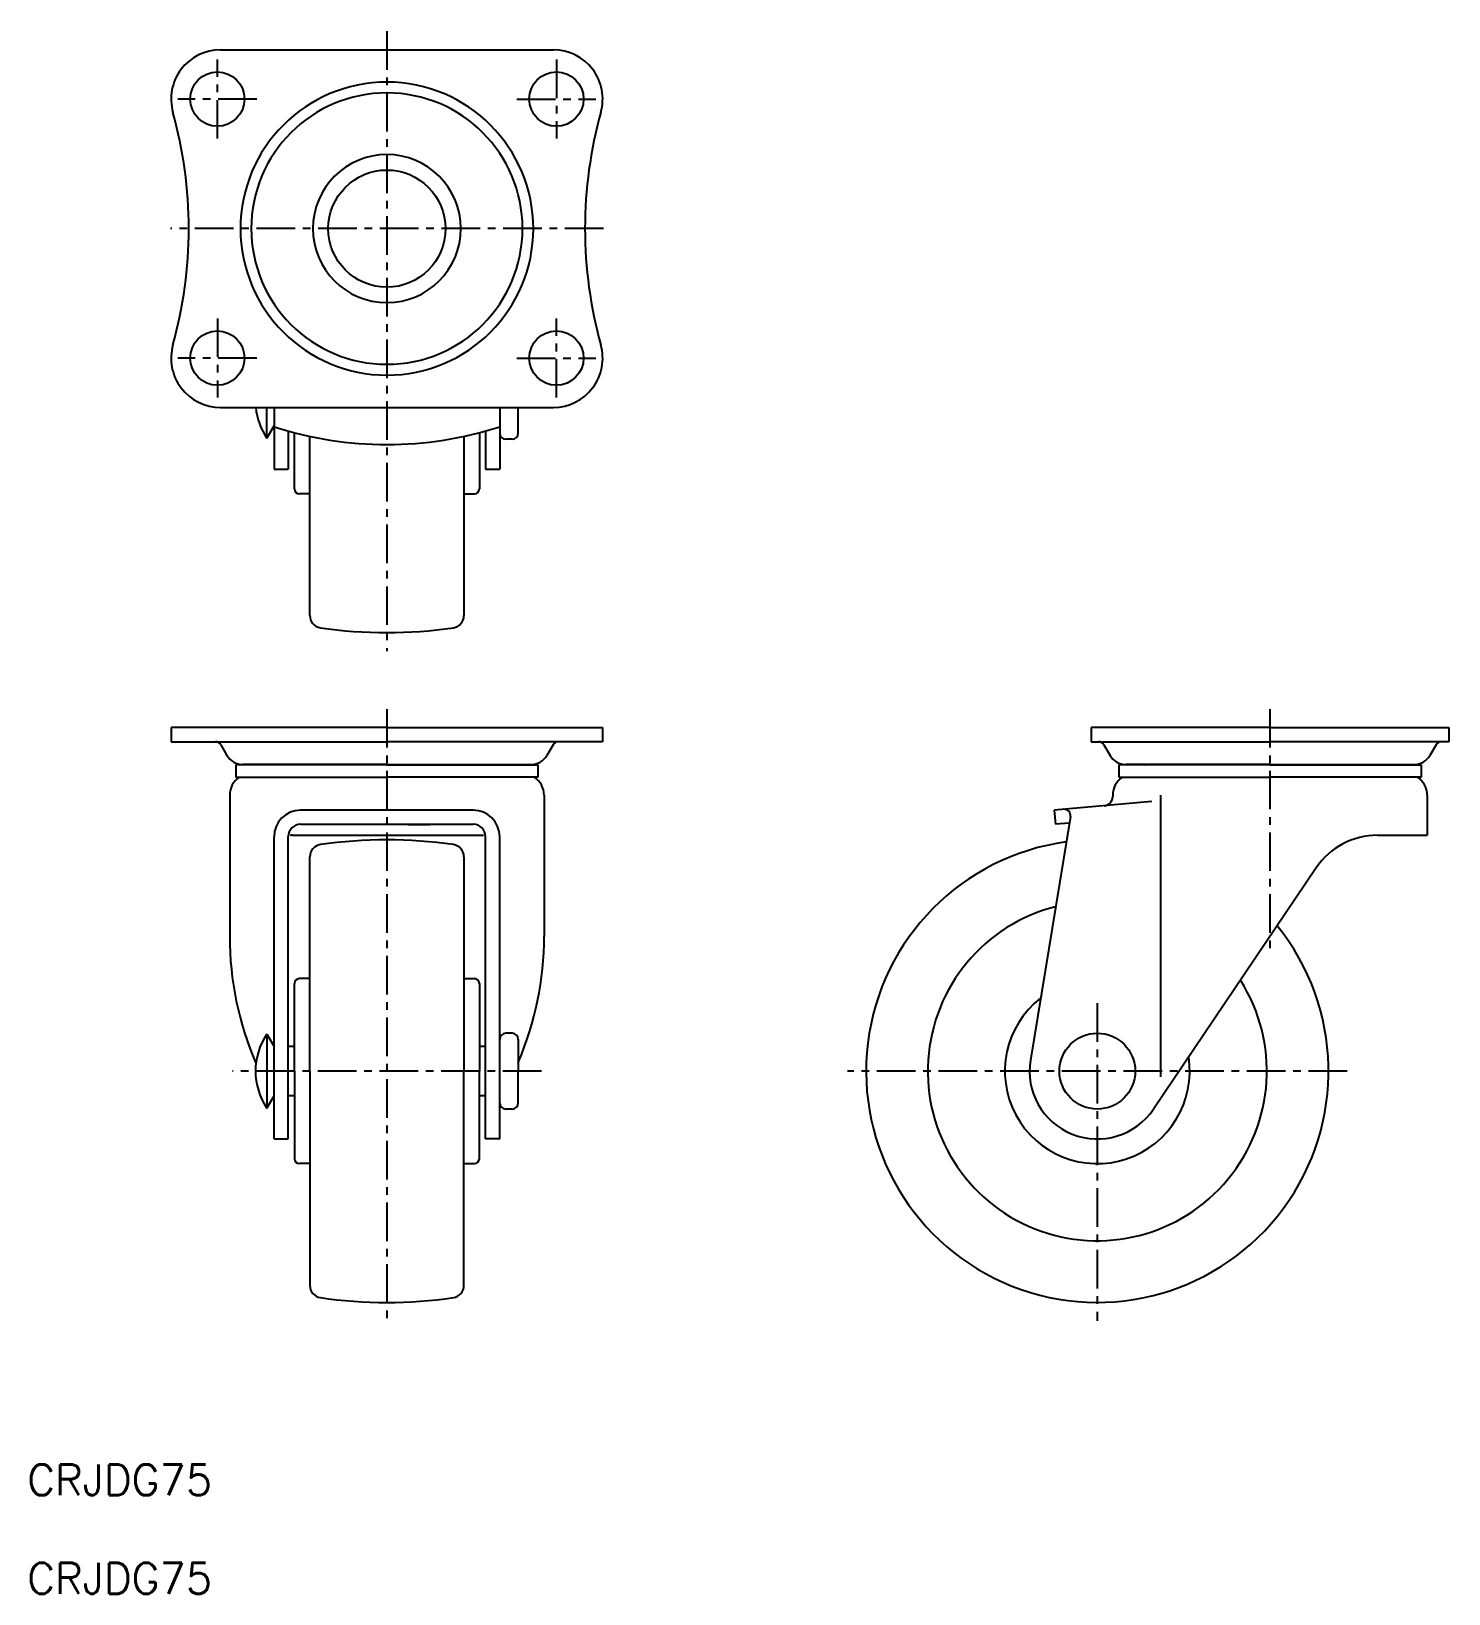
# Model space of a CAD drawing. Extents: x -6 to 224, y -10 to 243.
import ezdxf

# ---------------------------------------------------------------- set-up
doc = ezdxf.new("R2010")
doc.units = 0
doc.header["$LTSCALE"] = 5
doc.linetypes.add('CENTER', pattern=[2, 1.25, -0.25, 0.25, -0.25])
doc.layers.get('0').update_dxf_attribs({"linetype": 'CONTINUOUS'})
doc.layers.add('CENTER', color=1, linetype='CENTER')
doc.styles.get("Standard").update_dxf_attribs({"font": 'txt.shx'})

msp = doc.modelspace()

# ---------------------------------------------------------------- linework, layer by layer
at = {"color": 7, "linetype": 'CONTINUOUS'}
for p, q in [((24.942576, 239.983358), (78.942576, 239.983358)), ((24.942576, 181.983358), (78.942576, 181.983358)), ((32.487875, 176.983358), (32.487875, 181.983358)), ((33.642576, 181.983358), (33.642576, 171.983358)), ((70.242576, 181.983358), (70.242576, 171.983358)), ((73.242576, 177.833358), (73.242576, 181.983358)), ((32.487875, 176.983358), (33.642576, 178.983358)), ((35.942576, 178.156029), (35.942576, 171.983358)), ((36.942576, 168.783358), (36.942576, 177.888608)), ((66.942576, 177.888608), (66.942576, 168.783358)), ((67.942576, 178.156029), (67.942576, 171.983358)), ((39.442576, 148.242442), (39.442576, 177.299885)), ((64.442576, 177.299885), (64.442576, 148.242442)), ((72.242576, 176.833358), (71.242576, 176.833358)), ((33.642576, 171.983358), (35.942576, 171.983358)), ((67.942576, 171.983358), (70.242576, 171.983358)), ((39.442576, 167.983358), (37.742576, 167.983358)), ((64.442576, 167.983358), (66.142576, 167.983358)), ((16.950749, 130.080479), (16.950749, 127.780479)), ((51.942576, 130.080479), (16.950749, 130.080479)), ((51.942576, 130.080479), (86.934402, 130.080479)), ((86.934402, 130.080479), (86.934402, 127.780479)), ((166.164696, 130.080479), (166.164696, 127.780479)), ((195.164696, 130.080479), (166.164696, 130.080479)), ((195.164696, 130.080479), (224.164696, 130.080479)), ((224.164696, 130.080479), (224.164696, 127.780479)), ((16.950749, 127.780479), (51.942576, 127.780479)), ((24.982697, 127.288237), (26.002943, 125.557208)), ((86.934402, 127.780479), (51.942576, 127.780479)), ((78.902454, 127.288237), (77.882208, 125.557208)), ((166.164696, 127.780479), (195.164696, 127.780479)), ((168.204817, 127.288237), (169.225063, 125.557208)), ((224.164696, 127.780479), (195.164696, 127.780479)), ((222.124574, 127.288237), (221.104328, 125.557208)), ((27.442576, 124.037784), (27.442576, 122.037784)), ((51.942576, 124.037784), (27.442576, 124.037784)), ((27.442576, 122.037784), (51.942576, 122.037784)), ((51.942576, 124.080479), (28.587444, 124.080479)), ((51.942576, 124.080479), (75.297707, 124.080479)), ((51.942576, 124.037784), (76.442576, 124.037784)), ((76.442576, 122.037784), (51.942576, 122.037784)), ((76.442576, 124.037784), (76.442576, 122.037784)), ((195.164696, 124.037784), (170.664696, 124.037784)), ((170.664696, 124.037784), (170.664696, 122.037784)), ((170.664696, 122.037784), (195.164696, 122.037784)), ((195.164696, 124.080479), (171.809564, 124.080479)), ((195.164696, 124.080479), (218.519827, 124.080479)), ((195.164696, 124.037784), (219.664696, 124.037784)), ((219.664696, 122.037784), (195.164696, 122.037784)), ((219.664696, 124.037784), (219.664696, 122.037784)), ((26.442576, 119.122479), (26.442576, 96.222978)), ((77.442576, 119.122479), (77.442576, 96.222978)), ((169.664696, 119.122479), (169.664696, 118.896976)), ((177.406317, 119.122479), (177.406317, 73.471683)), ((220.664696, 119.122479), (220.664696, 112.622479)), ((65.942576, 116.691337), (37.942576, 116.691337)), ((175.981109, 118.075094), (160.164696, 116.691337)), ((160.164696, 116.691337), (160.365154, 114.400089)), ((37.942576, 114.400089), (65.942576, 114.400089)), ((45.01075, 114.400089), (44.992571, 114.362479)), ((48.478474, 114.362479), (44.992571, 114.362479)), ((46.735523, 114.362479), (46.765442, 114.400089)), ((48.478474, 114.362479), (48.521902, 114.400089)), ((50.164401, 114.400089), (50.199624, 114.362479)), ((53.685527, 114.362479), (50.199624, 114.362479)), ((53.72075, 114.400089), (53.685527, 114.362479)), ((55.406677, 114.362479), (55.363249, 114.400089)), ((55.406677, 114.362479), (58.89258, 114.362479)), ((57.149629, 114.362479), (57.119709, 114.400089)), ((58.874402, 114.400089), (58.89258, 114.362479)), ((162.814311, 115.670548), (156.310818, 76.169472)), ((162.637879, 114.598927), (160.365154, 114.400089)), ((33.642576, 63.382479), (33.642576, 112.391337)), ((35.942576, 63.382479), (35.942576, 112.400089)), ((36.642576, 112.622479), (67.242576, 112.622479)), ((67.942576, 63.382479), (67.942576, 112.400089)), ((70.242576, 63.382479), (70.242576, 112.391337)), ((212.606812, 112.622479), (220.664696, 112.622479)), ((39.442576, 74.382479), (39.442576, 109.123396)), ((64.442576, 109.123396), (64.442576, 74.382479)), ((202.658361, 107.332794), (176.284109, 68.231358)), ((39.442576, 89.382479), (37.742576, 89.382479)), ((64.442576, 89.382479), (66.142576, 89.382479)), ((36.942576, 74.382479), (36.942576, 88.582479)), ((66.942576, 88.582479), (66.942576, 74.382479)), ((32.487875, 80.382479), (32.487875, 68.382479)), ((32.487875, 80.382479), (33.642576, 78.382479)), ((72.242576, 80.532479), (71.242576, 80.532479)), ((73.242576, 79.532479), (73.242576, 74.382479)), ((36.942576, 78.382479), (35.942576, 78.382479)), ((67.942576, 78.382479), (66.942576, 78.382479)), ((36.942576, 74.382479), (36.942576, 60.182479)), ((39.442576, 74.382479), (39.442576, 39.641563)), ((64.442576, 39.641563), (64.442576, 74.382479)), ((66.942576, 60.182479), (66.942576, 74.382479)), ((73.242576, 69.232479), (73.242576, 74.382479)), ((32.487875, 68.382479), (33.642576, 70.382479)), ((36.942576, 70.382479), (35.942576, 70.382479)), ((67.942576, 70.382479), (66.942576, 70.382479)), ((72.242576, 68.232479), (71.242576, 68.232479)), ((33.642576, 63.382479), (35.942576, 63.382479)), ((70.242576, 63.382479), (67.942576, 63.382479)), ((39.442576, 59.382479), (37.742576, 59.382479)), ((64.442576, 59.382479), (66.142576, 59.382479))]:
    msp.add_line(p, q, dxfattribs=at)
for points in [[(36.6426, 112.622, 0), (36.64, 112.622, 0), (36.6373, 112.622, 0), (36.6347, 112.622, 0), (36.6321, 112.622, 0), (36.6295, 112.622, 0), (36.6269, 112.622, 0), (36.6242, 112.622, 0), (36.6216, 112.622, 0), (36.619, 112.622, 0), (36.6164, 112.622, 0), (36.6138, 112.622, 0), (36.6111, 112.622, 0), (36.6085, 112.622, 0), (36.6059, 112.622, 0), (36.6033, 112.622, 0), (36.6007, 112.622, 0), (36.5981, 112.622, 0), (36.5954, 112.622, 0), (36.5928, 112.622, 0), (36.5902, 112.622, 0), (36.5876, 112.622, 0), (36.585, 112.622, 0), (36.5823, 112.622, 0), (36.5797, 112.622, 0), (36.5771, 112.622, 0), (36.5745, 112.622, 0), (36.5719, 112.622, 0), (36.5692, 112.622, 0), (36.5666, 112.622, 0), (36.564, 112.622, 0), (36.5614, 112.622, 0), (36.5588, 112.622, 0), (36.5561, 112.621, 0), (36.5535, 112.621, 0), (36.5509, 112.621, 0), (36.5483, 112.621, 0), (36.5457, 112.621, 0), (36.5431, 112.621, 0), (36.5404, 112.621, 0), (36.5378, 112.621, 0), (36.5352, 112.621, 0), (36.5326, 112.621, 0), (36.53, 112.621, 0), (36.5273, 112.621, 0), (36.5247, 112.621, 0), (36.5221, 112.621, 0), (36.5195, 112.62, 0), (36.5169, 112.62, 0), (36.5142, 112.62, 0), (36.5116, 112.62, 0), (36.509, 112.62, 0), (36.5064, 112.62, 0), (36.5038, 112.62, 0), (36.5012, 112.62, 0), (36.4985, 112.62, 0), (36.4959, 112.62, 0), (36.4933, 112.62, 0), (36.4907, 112.619, 0), (36.4881, 112.619, 0), (36.4854, 112.619, 0), (36.4828, 112.619, 0), (36.4802, 112.619, 0), (36.4776, 112.619, 0), (36.475, 112.619, 0), (36.4723, 112.619, 0), (36.4697, 112.619, 0), (36.4671, 112.618, 0), (36.4645, 112.618, 0), (36.4619, 112.618, 0), (36.4593, 112.618, 0), (36.4566, 112.618, 0), (36.454, 112.618, 0), (36.4514, 112.618, 0), (36.4488, 112.618, 0), (36.4462, 112.617, 0), (36.4435, 112.617, 0), (36.4409, 112.617, 0), (36.4383, 112.617, 0), (36.4357, 112.617, 0), (36.4331, 112.617, 0), (36.4305, 112.617, 0), (36.4278, 112.616, 0), (36.4252, 112.616, 0), (36.4226, 112.616, 0), (36.42, 112.616, 0), (36.4174, 112.616, 0), (36.4147, 112.616, 0), (36.4121, 112.616, 0), (36.4095, 112.615, 0), (36.4069, 112.615, 0), (36.4043, 112.615, 0), (36.4017, 112.615, 0), (36.399, 112.615, 0), (36.3964, 112.615, 0), (36.3938, 112.614, 0), (36.3912, 112.614, 0), (36.3886, 112.614, 0), (36.3859, 112.614, 0), (36.3833, 112.614, 0), (36.3807, 112.613, 0), (36.3781, 112.613, 0), (36.3755, 112.613, 0), (36.3729, 112.613, 0), (36.3702, 112.613, 0), (36.3676, 112.613, 0), (36.365, 112.612, 0), (36.3624, 112.612, 0), (36.3598, 112.612, 0), (36.3572, 112.612, 0), (36.3545, 112.612, 0), (36.3519, 112.611, 0), (36.3493, 112.611, 0), (36.3467, 112.611, 0), (36.3441, 112.611, 0), (36.3414, 112.611, 0), (36.3388, 112.61, 0), (36.3362, 112.61, 0), (36.3336, 112.61, 0), (36.331, 112.61, 0), (36.3284, 112.61, 0), (36.3257, 112.609, 0), (36.3231, 112.609, 0), (36.3205, 112.609, 0), (36.3179, 112.609, 0), (36.3153, 112.608, 0), (36.3127, 112.608, 0), (36.31, 112.608, 0), (36.3074, 112.608, 0)], [(67.2426, 112.622, 0), (67.2452, 112.622, 0), (67.2478, 112.622, 0), (67.2504, 112.622, 0), (67.2531, 112.622, 0), (67.2557, 112.622, 0), (67.2583, 112.622, 0), (67.2609, 112.622, 0), (67.2635, 112.622, 0), (67.2661, 112.622, 0), (67.2688, 112.622, 0), (67.2714, 112.622, 0), (67.274, 112.622, 0), (67.2766, 112.622, 0), (67.2792, 112.622, 0), (67.2819, 112.622, 0), (67.2845, 112.622, 0), (67.2871, 112.622, 0), (67.2897, 112.622, 0), (67.2923, 112.622, 0), (67.295, 112.622, 0), (67.2976, 112.622, 0), (67.3002, 112.622, 0), (67.3028, 112.622, 0), (67.3054, 112.622, 0), (67.3081, 112.622, 0), (67.3107, 112.622, 0), (67.3133, 112.622, 0), (67.3159, 112.622, 0), (67.3185, 112.622, 0), (67.3211, 112.622, 0), (67.3238, 112.622, 0), (67.3264, 112.622, 0), (67.329, 112.621, 0), (67.3316, 112.621, 0), (67.3342, 112.621, 0), (67.3369, 112.621, 0), (67.3395, 112.621, 0), (67.3421, 112.621, 0), (67.3447, 112.621, 0), (67.3473, 112.621, 0), (67.35, 112.621, 0), (67.3526, 112.621, 0), (67.3552, 112.621, 0), (67.3578, 112.621, 0), (67.3604, 112.621, 0), (67.3631, 112.621, 0), (67.3657, 112.62, 0), (67.3683, 112.62, 0), (67.3709, 112.62, 0), (67.3735, 112.62, 0), (67.3761, 112.62, 0), (67.3788, 112.62, 0), (67.3814, 112.62, 0), (67.384, 112.62, 0), (67.3866, 112.62, 0), (67.3892, 112.62, 0), (67.3919, 112.62, 0), (67.3945, 112.619, 0), (67.3971, 112.619, 0), (67.3997, 112.619, 0), (67.4023, 112.619, 0), (67.405, 112.619, 0), (67.4076, 112.619, 0), (67.4102, 112.619, 0), (67.4128, 112.619, 0), (67.4154, 112.619, 0), (67.418, 112.618, 0), (67.4207, 112.618, 0), (67.4233, 112.618, 0), (67.4259, 112.618, 0), (67.4285, 112.618, 0), (67.4311, 112.618, 0), (67.4338, 112.618, 0), (67.4364, 112.618, 0), (67.439, 112.617, 0), (67.4416, 112.617, 0), (67.4442, 112.617, 0), (67.4468, 112.617, 0), (67.4495, 112.617, 0), (67.4521, 112.617, 0), (67.4547, 112.617, 0), (67.4573, 112.616, 0), (67.4599, 112.616, 0), (67.4626, 112.616, 0), (67.4652, 112.616, 0), (67.4678, 112.616, 0), (67.4704, 112.616, 0), (67.473, 112.616, 0), (67.4756, 112.615, 0), (67.4783, 112.615, 0), (67.4809, 112.615, 0), (67.4835, 112.615, 0), (67.4861, 112.615, 0), (67.4887, 112.615, 0), (67.4914, 112.614, 0), (67.494, 112.614, 0), (67.4966, 112.614, 0), (67.4992, 112.614, 0), (67.5018, 112.614, 0), (67.5044, 112.613, 0), (67.5071, 112.613, 0), (67.5097, 112.613, 0), (67.5123, 112.613, 0), (67.5149, 112.613, 0), (67.5175, 112.613, 0), (67.5201, 112.612, 0), (67.5228, 112.612, 0), (67.5254, 112.612, 0), (67.528, 112.612, 0), (67.5306, 112.612, 0), (67.5332, 112.611, 0), (67.5359, 112.611, 0), (67.5385, 112.611, 0), (67.5411, 112.611, 0), (67.5437, 112.611, 0), (67.5463, 112.61, 0), (67.5489, 112.61, 0), (67.5516, 112.61, 0), (67.5542, 112.61, 0), (67.5568, 112.61, 0), (67.5594, 112.609, 0), (67.562, 112.609, 0), (67.5646, 112.609, 0), (67.5673, 112.609, 0), (67.5699, 112.608, 0), (67.5725, 112.608, 0), (67.5751, 112.608, 0), (67.5777, 112.608, 0)]]:
    msp.add_polyline3d(points, dxfattribs=at)
for centre, radius in [((24.442576, 231.983358), 4.4), ((79.442576, 231.983358), 4.4), ((51.942576, 210.983358), 9.5), ((24.442576, 189.983358), 4.4), ((79.442576, 189.983358), 4.4), ((167.164696, 74.382479), 6.15)]:
    msp.add_circle(centre, radius, dxfattribs=at)
for centre, radius, start, end in [((24.942576, 231.983358), 8, 90, 195.618498), ((78.942576, 231.983358), 8, 344.381502, 90), ((51.942576, 210.983358), 23.75, 0, 180), ((51.942576, 210.983358), 22, 0, 180), ((-50.177328, 210.983358), 70, 0, 15.618498), ((154.06248, 210.983358), 70, 164.381502, 180), ((51.942576, 210.983358), 12, 0, 180), ((-50.177328, 210.983358), 70, 344.381502, 0), ((51.942576, 210.983358), 23.75, 180, 0), ((51.942576, 210.983358), 22, 180, 0), ((51.942576, 210.983358), 12, 180, 0), ((154.06248, 210.983358), 70, 180, 195.618498), ((24.942576, 189.983358), 8, 164.381502, 270), ((78.942576, 189.983358), 8, 270, 15.618498), ((41.220676, 182.983358), 10.595367, 185.415686, 214.491588), ((51.942576, 235.983358), 60, 252.241836, 287.758164), ((71.242576, 177.833358), 1, 180, 270), ((72.242576, 177.833358), 1, 270, 0), ((37.742576, 168.783358), 0.8, 180, 270), ((66.142576, 168.783358), 0.8, 270, 0), ((41.442576, 148.242442), 2, 180, 261.730142), ((62.442576, 148.242442), 2, 278.269858, 0), ((51.942576, 220.483358), 75, 261.730142, 278.269858), ((24.121197, 126.780479), 1, 30.514552, 90), ((79.763954, 126.780479), 1, 90, 149.485448), ((167.343317, 126.780479), 1, 30.514552, 90), ((222.986074, 126.780479), 1, 90, 149.485448), ((28.587444, 127.080479), 3, 210.514552, 270), ((75.297707, 127.080479), 3, 270, 329.485448), ((171.809564, 127.080479), 3, 210.514552, 270), ((218.519827, 127.080479), 3, 270, 329.485448), ((29.942576, 119.122479), 3.5, 123.597627, 180), ((34.442576, 124.300479), 2.778, 184.542219, 185.426157), ((69.442576, 124.300479), 2.778, 354.573843, 355.457781), ((73.942576, 119.122479), 3.5, 360, 56.402373), ((173.164696, 119.122479), 3.5, 123.597627, 180), ((177.664696, 124.300479), 2.778, 184.542219, 185.426157), ((177.664696, 124.300479), 2.778, 354.573843, 355.457781), ((212.664696, 124.300479), 2.778, 184.542219, 185.426157), ((212.664696, 124.300479), 2.778, 354.573843, 355.457781), ((217.164696, 119.122479), 3.5, 360, 56.402373), ((37.942576, 112.391337), 4.3, 90, 180), ((65.942576, 112.391337), 4.3, 0, 90), ((161.827595, 115.833002), 1, 350.650645, 95), ((168.164696, 118.896976), 1.5, 275, 0), ((37.942576, 112.400089), 2, 90, 180), ((65.942576, 112.400089), 2, 0, 90), ((51.942576, 36.882479), 75, 81.730142, 98.269858), ((167.164696, 74.382479), 37.5, 97.708269, 38.942376), ((212.606812, 100.622479), 12, 90, 146), ((41.442576, 109.123396), 2, 98.269858, 180), ((62.442576, 109.123396), 2, 0, 81.730142), ((167.164696, 74.382479), 27.5, 104.228823, 32.421822), ((78.187282, 96.222978), 51.744706, 180, 203.412646), ((25.69787, 96.222978), 51.744706, 336.755961, 0), ((37.742576, 88.582479), 0.8, 90, 180), ((66.142576, 88.582479), 0.8, 0, 90), ((167.164696, 74.382479), 15, 127.817217, 8.833428), ((41.220676, 74.382479), 10.595367, 145.508412, 214.491588), ((71.242576, 79.532479), 1, 90, 180), ((72.242576, 79.532479), 1, 0, 90), ((167.164696, 74.382479), 11, 170.650645, 326), ((78.187282, 96.222978), 51.744706, 210.275478, 210.587245), ((71.242576, 69.232479), 1, 180, 270), ((72.242576, 69.232479), 1, 270, 0), ((37.742576, 60.182479), 0.8, 180, 270), ((66.142576, 60.182479), 0.8, 270, 0), ((41.442576, 39.641563), 2, 180, 261.730142), ((62.442576, 39.641563), 2, 278.269858, 0), ((51.942576, 111.882479), 75, 261.730142, 278.269858)]:
    msp.add_arc(centre, radius, start, end, dxfattribs=at)
at = {"layer": 'CENTER', "color": 1, "linetype": 'CENTER'}
for p, q in [((51.942576, 242.983358), (51.942576, 142.483358)), ((24.442576, 225.583358), (24.442576, 238.383358)), ((79.442576, 238.383358), (79.442576, 225.583358)), ((30.842576, 231.983358), (18.042576, 231.983358)), ((73.042576, 231.983358), (85.842576, 231.983358)), ((87.06248, 210.983358), (16.822672, 210.983358)), ((24.442576, 196.383358), (24.442576, 183.583358)), ((79.442576, 183.583358), (79.442576, 196.383358)), ((30.842576, 189.983358), (18.042576, 189.983358)), ((73.042576, 189.983358), (85.842576, 189.983358)), ((51.942576, 133.080479), (51.942576, 33.882479)), ((195.164696, 133.080479), (195.164696, 93.222978)), ((167.164696, 85.382479), (167.164696, 33.882479)), ((77.002266, 74.382479), (26.882886, 74.382479)), ((207.664696, 74.382479), (126.664696, 74.382479))]:
    msp.add_line(p, q, dxfattribs=at)

# ---------------------------------------------------------------- texts
for p in [(-6.384442, 5.621842), (-6.384442, -10.352946)]:
    msp.add_text('CRJDG75', height=5).set_placement(p)

doc.saveas('drawing.dxf')
